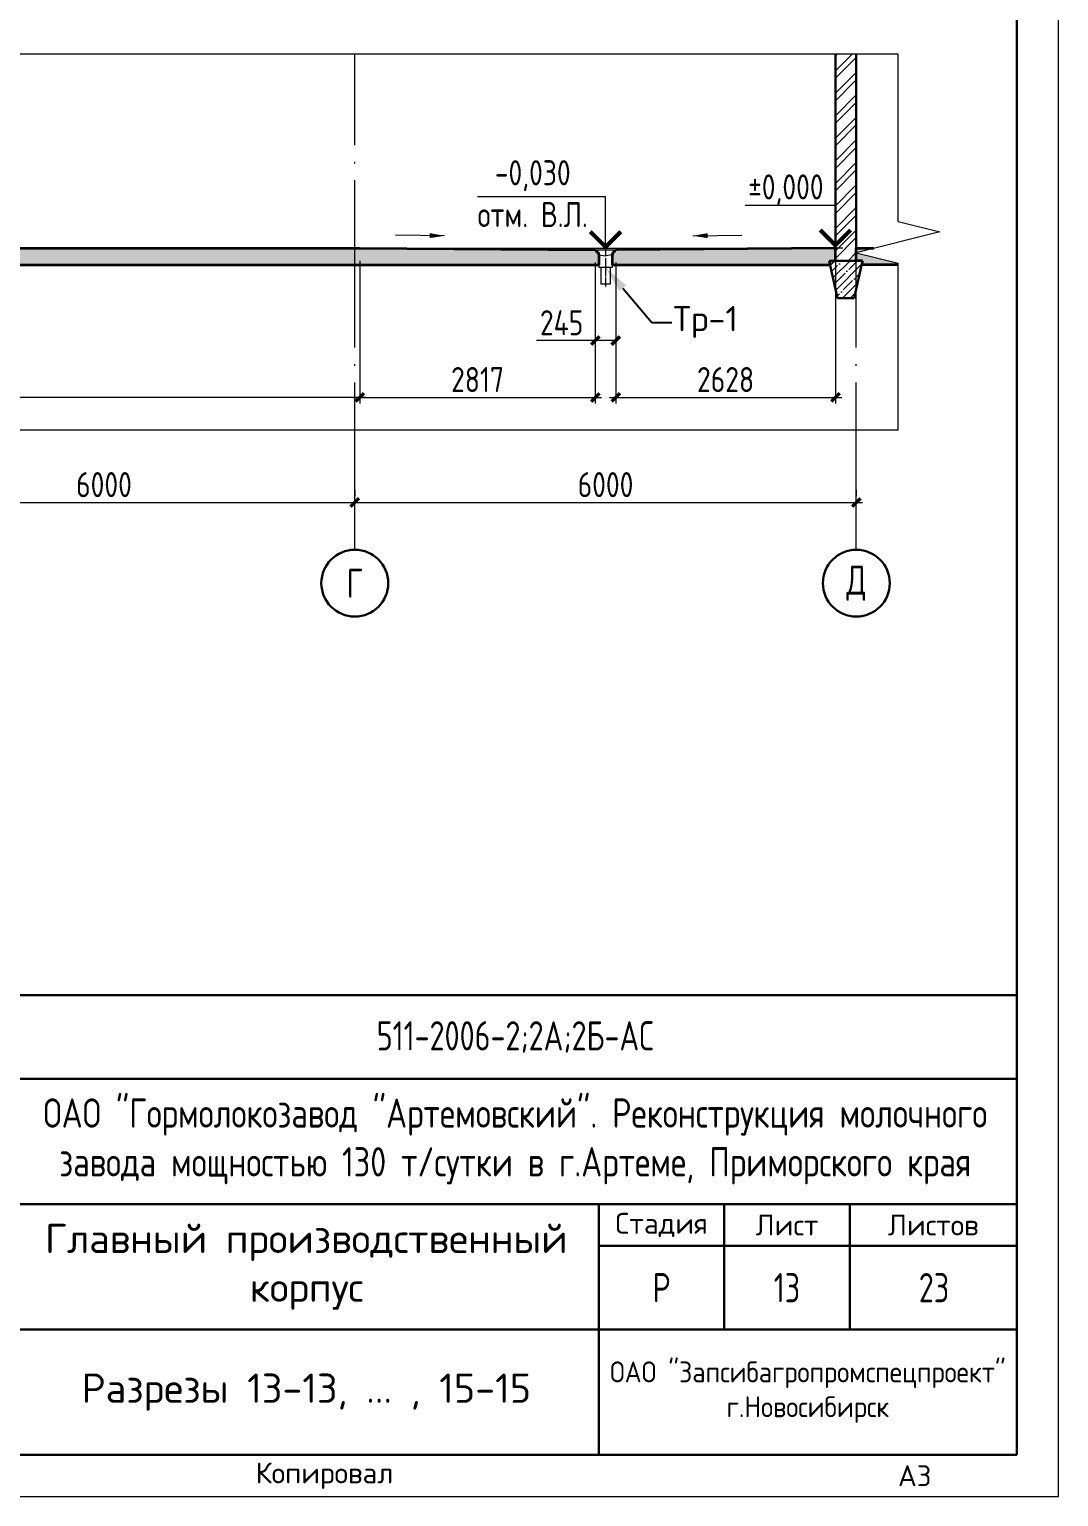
# Model space of a CAD drawing. Extents: x -965262 to 1142518, y -357520 to 71675.
# Drawn here: x 304954 to 317268, y -240088 to -222533 of the extents above; entities that cross this region are included whole.
import ezdxf
from ezdxf import colors
from ezdxf.entities.mleader import LeaderData, LeaderLine
from ezdxf.math import Vec2, Vec3

# ---------------------------------------------------------------- set-up
doc = ezdxf.new("R2010")
doc.units = 0
doc.header["$LTSCALE"] = 10
doc.linetypes.add('DOTE', pattern=[2.42, 2, -0.2, 0.02, -0.2])
doc.layers.get('0').update_dxf_attribs({"linetype": 'CONTINUOUS', "lineweight": 30})
doc.layers.get('Defpoints').update_dxf_attribs({"linetype": 'CONTINUOUS'})
doc.layers.add('DOTE', color=7, linetype='DOTE', lineweight=9)
doc.layers.add('полы', color=3, linetype='CONTINUOUS', lineweight=35)
doc.styles.add('GOST 2.304', font='isocpeur.ttf', dxfattribs={"width": 0.75, "height": 250})
doc.styles.get("Standard").update_dxf_attribs({"font": 'isocpeur.ttf', "height": 300})
doc.styles.add('ГОСТ 2м', font='isocpeur.ttf', dxfattribs={"width": 0.8, "height": 250})
doc.dimstyles.new('ГОСТ 2м', dxfattribs={"dimtxt": 250, "dimasz": 100, "dimexe": 75, "dimexo": 150, "dimgap": 62.5, "dimtad": 1, "dimdec": 0, "dimtxsty": 'ГОСТ 2м', "dimblk": 'ARCHTICK', "dimcen": 150, "dimdle": 75, "dimclrd": 256, "dimclre": 256, "dimclrt": 256, "dimadec": 0, "dimazin": 0, "dimtfac": 1, "dimtdec": 0, "dimtmove": 0, "dimatfit": 3, "dimldrblk": 'OBLIQUE', "dimfxl": 1, "dimlwd": 15, "dimlwe": 15, "dimarcsym": 0})

# ---------------------------------------------------------------- blocks, each defined once
blk = doc.blocks.new('_ArchTick')
at = {"color": 0, "linetype": 'ByBlock', "lineweight": 0, "const_width": 0.4}
blk.add_lwpolyline([(-0.5, -0.5), (0.5, 0.5)], dxfattribs=at)
blk = doc.blocks.new('*D1703')
at = {"lineweight": 15, "ltscale": 100, "transparency": 16777216}
for p, q in [((308772, -228193), (314922, -228193)), ((308847, -228043), (308847, -228118)), ((314847, -228043), (314847, -228118))]:
    blk.add_line(p, q, dxfattribs=at)
at = {"layer": 'Defpoints', "color": 0, "lineweight": 15, "ltscale": 100, "transparency": 16777216}
for p in [(308847, -228193), (314847, -228193), (314847, -228193)]:
    blk.add_point(p, dxfattribs=at)
at = {"lineweight": 15, "ltscale": 100, "transparency": 16777216, "xscale": 100, "yscale": 100, "zscale": 100, "rotation": 180}
blk.add_blockref('_ArchTick', (308847, -228193), dxfattribs=at)
at = {"lineweight": 15, "ltscale": 100, "transparency": 16777216, "xscale": 100, "yscale": 100, "zscale": 100}
blk.add_blockref('_ArchTick', (314847, -228193), dxfattribs=at)
at = {"lineweight": 15, "ltscale": 100, "transparency": 16777216, "insert": (311847, -227980), "char_height": 250, "attachment_point": 5, "style": 'ГОСТ 2м'}
blk.add_mtext('{\\H1.2x;6000}', dxfattribs=at)
blk = doc.blocks.new('_Oblique')
at = {"color": 0, "linetype": 'ByBlock', "lineweight": -2}
blk.add_line((-0.5, -0.5), (0.5, 0.5), dxfattribs=at)
blk = doc.blocks.new('*D1704')
at = {"lineweight": 15, "ltscale": 100, "transparency": 16777216}
for p, q in [((302772, -228193), (308922, -228193)), ((302847, -228043), (302847, -228118)), ((308847, -228043), (308847, -228118))]:
    blk.add_line(p, q, dxfattribs=at)
at = {"layer": 'Defpoints', "color": 0, "lineweight": 15, "ltscale": 100, "transparency": 16777216}
for p in [(302847, -228193), (308847, -228193), (308847, -228193)]:
    blk.add_point(p, dxfattribs=at)
at = {"lineweight": 15, "ltscale": 100, "transparency": 16777216, "xscale": 100, "yscale": 100, "zscale": 100, "rotation": 180}
blk.add_blockref('_ArchTick', (302847, -228193), dxfattribs=at)
at = {"lineweight": 15, "ltscale": 100, "transparency": 16777216, "xscale": 100, "yscale": 100, "zscale": 100}
blk.add_blockref('_ArchTick', (308847, -228193), dxfattribs=at)
at = {"lineweight": 15, "ltscale": 100, "transparency": 16777216, "insert": (305847, -227980), "char_height": 250, "attachment_point": 5, "style": 'ГОСТ 2м'}
blk.add_mtext('{\\H1.2x;6000}', dxfattribs=at)
blk = doc.blocks.new('*D1708')
at = {"lineweight": 15, "ltscale": 50, "transparency": 16777216}
for p, q in [((308908, -225301), (308908, -227011)), ((311725, -225321), (311725, -227011)), ((308833, -226936), (311800, -226936))]:
    blk.add_line(p, q, dxfattribs=at)
at = {"layer": 'Defpoints', "color": 0, "lineweight": 15, "ltscale": 50, "transparency": 16777216}
for p in [(308908, -225151), (311725, -225171), (311725, -226936)]:
    blk.add_point(p, dxfattribs=at)
at = {"lineweight": 15, "ltscale": 50, "transparency": 16777216, "xscale": 100, "yscale": 100, "zscale": 100, "rotation": 180}
blk.add_blockref('_ArchTick', (308908, -226936), dxfattribs=at)
at = {"lineweight": 15, "ltscale": 50, "transparency": 16777216, "xscale": 100, "yscale": 100, "zscale": 100}
blk.add_blockref('_ArchTick', (311725, -226936), dxfattribs=at)
at = {"lineweight": 15, "ltscale": 50, "transparency": 16777216, "insert": (310316, -226723), "char_height": 250, "attachment_point": 5, "style": 'ГОСТ 2м'}
blk.add_mtext('{\\H1.2x;2817}', dxfattribs=at)
blk = doc.blocks.new('*D1709')
at = {"lineweight": 15, "ltscale": 50, "transparency": 16777216}
for p, q in [((311725, -225321), (311725, -226331)), ((311970, -225321), (311970, -226331)), ((311725, -226256), (311020, -226256)), ((311970, -226256), (311650, -226256))]:
    blk.add_line(p, q, dxfattribs=at)
at = {"layer": 'Defpoints', "color": 0, "lineweight": 15, "ltscale": 50, "transparency": 16777216}
for p in [(311725, -225171), (311970, -225171), (311970, -226256)]:
    blk.add_point(p, dxfattribs=at)
at = {"lineweight": 15, "ltscale": 50, "transparency": 16777216, "xscale": 100, "yscale": 100, "zscale": 100, "rotation": 180}
blk.add_blockref('_ArchTick', (311725, -226256), dxfattribs=at)
at = {"lineweight": 15, "ltscale": 50, "transparency": 16777216, "xscale": 100, "yscale": 100, "zscale": 100}
blk.add_blockref('_ArchTick', (311970, -226256), dxfattribs=at)
at = {"lineweight": 15, "ltscale": 50, "transparency": 16777216, "insert": (311322, -226043), "char_height": 250, "attachment_point": 5, "style": 'ГОСТ 2м'}
blk.add_mtext('{\\H1.2x;245}', dxfattribs=at)
blk = doc.blocks.new('*D1710')
at = {"lineweight": 15, "ltscale": 50, "transparency": 16777216}
for p, q in [((311970, -225321), (311970, -227011)), ((314597, -225301), (314597, -227011)), ((311895, -226936), (314672, -226936))]:
    blk.add_line(p, q, dxfattribs=at)
at = {"layer": 'Defpoints', "color": 0, "lineweight": 15, "ltscale": 50, "transparency": 16777216}
for p in [(311970, -225171), (314597, -225151), (314597, -226936)]:
    blk.add_point(p, dxfattribs=at)
at = {"lineweight": 15, "ltscale": 50, "transparency": 16777216, "xscale": 100, "yscale": 100, "zscale": 100, "rotation": 180}
blk.add_blockref('_ArchTick', (311970, -226936), dxfattribs=at)
at = {"lineweight": 15, "ltscale": 50, "transparency": 16777216, "xscale": 100, "yscale": 100, "zscale": 100}
blk.add_blockref('_ArchTick', (314597, -226936), dxfattribs=at)
at = {"lineweight": 15, "ltscale": 50, "transparency": 16777216, "insert": (313283, -226723), "char_height": 250, "attachment_point": 5, "style": 'ГОСТ 2м'}
blk.add_mtext('{\\H1.2x;2628}', dxfattribs=at)
blk = doc.blocks.new('ФБ')
at = {"lineweight": 15, "ltscale": 50}
h = blk.add_hatch(dxfattribs=at)
h.set_pattern_fill('ANSI35', color=2, scale=20, style=0)
h.paths.add_polyline_path([(5649, 554), (5249, 554), (5349, 104), (5549, 104)])
at = {"color": 2, "ltscale": 50}
for p, q in [((5249, 554), (5649, 554)), ((5349, 104), (5249, 554)), ((5549, 104), (5649, 554)), ((5349, 104), (5549, 104))]:
    blk.add_line(p, q, dxfattribs=at)
blk = doc.blocks.new('*D1717')
at = {"lineweight": 15, "ltscale": 50, "transparency": 16777216}
for p, q in [((297708, -225301), (297708, -227011)), ((308908, -225301), (308908, -227011)), ((308983, -226936), (297633, -226936))]:
    blk.add_line(p, q, dxfattribs=at)
at = {"layer": 'Defpoints', "color": 0, "lineweight": 15, "ltscale": 50, "transparency": 16777216}
for p in [(297708, -225151), (308908, -225151), (297708, -226936)]:
    blk.add_point(p, dxfattribs=at)
at = {"lineweight": 15, "ltscale": 50, "transparency": 16777216, "xscale": 100, "yscale": 100, "zscale": 100, "rotation": 180}
blk.add_blockref('_ArchTick', (297708, -226936), dxfattribs=at)
at = {"lineweight": 15, "ltscale": 50, "transparency": 16777216, "xscale": 100, "yscale": 100, "zscale": 100}
blk.add_blockref('_ArchTick', (308908, -226936), dxfattribs=at)
at = {"lineweight": 15, "ltscale": 50, "transparency": 16777216, "insert": (303308, -226723), "char_height": 250, "attachment_point": 5, "style": 'ГОСТ 2м'}
blk.add_mtext('{\\H1.2x;11200}', dxfattribs=at)

msp = doc.modelspace()

# ---------------------------------------------------------------- hatches: boundary and pattern name
at = {"lineweight": 15, "ltscale": 50}
h = msp.add_hatch(dxfattribs=at)
h.set_pattern_fill('ANSI32', color=256, scale=20, style=0)
h.set_pattern_definition([(45, (1195118.83, -1253684.94), (-134.703842, 134.703842), []), (45, (1195208.63, -1253684.94), (-134.703842, 134.703842), [])])
h.paths.add_polyline_path([(314847.1, -222829.9), (314597.1, -222829.9), (314597.1, -223830.2), (314847.1, -223830.2)])
h.paths.add_polyline_path([(314847.1, -223830.2), (314597.1, -223830.2), (314597.1, -225301.1), (314847.1, -225301.1)])
at = {"lineweight": 15}
h = msp.add_hatch(dxfattribs=at)
h.set_pattern_fill('ANSI35', color=3, scale=40)
h.set_pattern_definition([(45, (-2741135.43, -41378.45), (-179.605122, 179.605122), []), (45, (-2740955.82, -41378.45), (-179.605122, 179.605122), [317.5, -63.5, 0, -63.5])])
h.paths.add_polyline_path([(315055.5, -225152.7), (314847.1, -225151.1), (314847.1, -225204.8)])
h.paths.add_polyline_path([(279537.1, -225301.1), (279537.1, -225151.1), (283122.5, -225151.1), (285677, -225171.1), (285677, -225181.1), (285694.5, -225181.1), (285694.5, -225201.1), (285714.5, -225201.1), (285714.5, -225231.1), (285719.5, -225231.7), (285719.5, -225351.1), (279837.1, -225351.1), (279837.1, -225301.1), (279537.1, -225301.1)])
h.paths.add_polyline_path([(285879.5, -225351.1), (285879.5, -225231.7), (285884.5, -225231.1), (285884.5, -225201.1), (285904.5, -225201.1), (285904.5, -225181.1), (285922, -225181.1), (285922, -225171.1), (288621.5, -225151.1), (289971, -225171.1), (289971, -225181.1), (289988.5, -225181.1), (289988.5, -225201.1), (290008.5, -225201.1), (290008.5, -225231.1), (290013.5, -225231.7), (290013.5, -225351.1), (285879.5, -225351.1)])
h.paths.add_polyline_path([(290173.5, -225351.1), (290173.5, -225231.7), (290178.5, -225231.1), (290178.5, -225201.1), (290198.5, -225201.1), (290198.5, -225181.1), (290216, -225181.1), (290216, -225171.1), (291657.5, -225151.1), (291657.5, -225351.1)])
h.paths.add_polyline_path([(297707.5, -225351.1), (297707.5, -225151.1), (308907.5, -225151.1), (311724.6, -225171.1), (311724.6, -225181.1), (311742.1, -225181.1), (311742.1, -225201.1), (311762.1, -225201.1), (311762.1, -225231.1), (311767.1, -225231.7), (311767.1, -225351.1)])
h.paths.add_polyline_path([(311927.1, -225351.1), (311927.1, -225231.7), (311932.1, -225231.1), (311932.1, -225201.1), (311952.1, -225201.1), (311952.1, -225181.1), (311969.6, -225181.1), (311969.6, -225171.1), (314597.1, -225151.1), (314597.1, -225301.1), (314522.1, -225301.1), (314533.2, -225351.1), (311927.1, -225351.1)])
h.paths.add_polyline_path([(314911, -225351.1), (314922.1, -225301.1), (314847.1, -225301.1), (314847.1, -225205), (315346.6, -225329.9), (315346.6, -225351.1), (314911, -225351.1)])

# ---------------------------------------------------------------- linework, layer by layer
at = {"color": 5, "lineweight": 15, "ltscale": 50}
for p, q in [((315346.6, -222829.9, 5394.8), (297345.5, -222829.9, 5394.8)), ((315346.6, -224829.9, 5394.8), (315346.6, -222829.9, 5394.8)), ((315346.6, -227329.9, 5394.8), (315346.6, -225329.9, 5394.8)), ((315346.6, -227329.9, 5394.8), (297345.5, -227329.9, 5394.8))]:
    msp.add_line(p, q, dxfattribs=at)
at = {"ltscale": 50}
for p, q in [((314597.1, -222829.9, 5394.8), (314597.1, -225301.1, 5394.8)), ((314847.1, -222829.9, 5394.8), (314847.1, -225301.1, 5394.8))]:
    msp.add_line(p, q, dxfattribs=at)
at = {"lineweight": 15, "ltscale": 0.3}
for p, q in [((310313.5, -224531.5, 5394.8), (311847.1, -224531.5, 5394.8)), ((313516.6, -224638, 5394.8), (314597.1, -224638, 5394.8))]:
    msp.add_line(p, q, dxfattribs=at)
at = {"lineweight": 15}
for p, q in [((311847.1, -225171.1, 5394.8), (311847.1, -224531.5, 5394.8)), ((314597.1, -225151.1, 5394.8), (314597.1, -224638, 5394.8)), ((311767.1, -225231.7, 5394.8), (311767.1, -225381.7, 5394.8)), ((311927.1, -225381.7, 5394.8), (311767.1, -225381.7, 5394.8)), ((311792.1, -225381.7, 5394.8), (311792.1, -225581.7, 5394.8)), ((311902.1, -225381.7, 5394.8), (311902.1, -225581.7, 5394.8)), ((311927.1, -225231.7, 5394.8), (311927.1, -225381.7, 5394.8)), ((311902.1, -225581.7, 5394.8), (311792.1, -225581.7, 5394.8))]:
    msp.add_line(p, q, dxfattribs=at)
at = {"lineweight": 15, "ltscale": 50}
for p, q in [((309922.2, -225002.7, 5394.8), (309334.2, -224995.9, 5394.8)), ((312889.7, -225003.2, 5394.8), (313477.7, -224995.9, 5394.8)), ((311724.6, -225171.1, 5394.8), (311724.6, -225181.1, 5394.8)), ((311742.1, -225181.1, 5394.8), (311742.1, -225201.1, 5394.8)), ((311762.1, -225201.1, 5394.8), (311762.1, -225231.1, 5394.8)), ((311932.1, -225201.1, 5394.8), (311932.1, -225231.1, 5394.8)), ((311952.1, -225181.1, 5394.8), (311952.1, -225201.1, 5394.8)), ((311969.6, -225171.1, 5394.8), (311969.6, -225181.1, 5394.8))]:
    msp.add_line(p, q, dxfattribs=at)
at = {"lineweight": 15, "ltscale": 10}
for p, q in [((311724.6, -225181.1, 5394.8), (311742.1, -225181.1, 5394.8)), ((311742.1, -225201.1, 5394.8), (311762.1, -225201.1, 5394.8)), ((311952.1, -225201.1, 5394.8), (311932.1, -225201.1, 5394.8)), ((311952.1, -225181.1, 5394.8), (311969.6, -225181.1, 5394.8))]:
    msp.add_line(p, q, dxfattribs=at)
at = {"lineweight": 15, "ltscale": 100, "extrusion": (0, 1, 0)}
msp.add_line((314684.5, -225151.1, 5394.8), (314493.2, -225151.1, 5394.8), dxfattribs=at)
at = {"lineweight": 15, "ltscale": 2.5}
for p in [(311762.1, -225231.1, 5394.8), (311932.1, -225231.1, 5394.8)]:
    msp.add_line(p, (311847.1, -225241.1, 5394.8), dxfattribs=at)
for p, q in [((298267.6, -234087.8, 9801.8), (316767.6, -234087.8, 9801.8)), ((304767.6, -235087.8, 9801.8), (316767.6, -235087.8, 9801.8)), ((298267.6, -236587.8, 9801.8), (316767.6, -236587.8, 9801.8)), ((311767.6, -239587.8, 9801.8), (311767.6, -236587.8, 9801.8)), ((311767.6, -236587.8, 9801.8), (311767.6, -239587.8, 9801.8)), ((313267.6, -236587.8, 9801.8), (313267.6, -238087.8, 9801.8)), ((314767.6, -236587.8, 9801.8), (314767.6, -238087.8, 9801.8)), ((311767.6, -237087.8, 9801.8), (316767.6, -237087.8, 9801.8)), ((304767.6, -238087.8, 9801.8), (316767.6, -238087.8, 9801.8))]:
    msp.add_line(p, q)
at = {"ltscale": 100}
for p, q in [((316767.6, -239587.8, 9801.8), (316767.6, -234087.8, 9801.8)), ((298267.6, -239587.8, 9801.8), (316767.6, -239587.8, 9801.8))]:
    msp.add_line(p, q, dxfattribs=at)
at = {"lineweight": 15, "elevation": 9801.8}
msp.add_lwpolyline([(317267.6, -240087.8), (317267.6, -210387.8), (275267.6, -210387.8), (275267.6, -240087.8)], close=True, dxfattribs=at)
at = {"elevation": 9801.8}
for points in [[(316767.6, -239587.8), (316767.6, -210887.8), (277267.6, -210887.8), (277267.6, -239587.8)], [(316767.6, -239587.8), (298267.6, -239587.8), (298267.6, -234087.8), (316767.6, -234087.8)]]:
    msp.add_lwpolyline(points, close=True, dxfattribs=at)
at = {"color": 5, "lineweight": 15, "ltscale": 10, "elevation": 5394.8}
for points in [[(315346.6, -224829.9), (315846.6, -224954.9)], [(315846.6, -224954.9), (314846.6, -225204.9)], [(314846.6, -225204.9), (315346.6, -225329.9)]]:
    msp.add_lwpolyline(points, dxfattribs=at)
at = {"lineweight": 15, "const_width": 50, "elevation": 5394.8}
for points in [[(311664.8, -224953.4), (311847.1, -225135.7), (312029.4, -224953.4)], [(314779.4, -224933.4), (314597.1, -225115.7), (314414.8, -224933.4)]]:
    msp.add_lwpolyline(points, dxfattribs=at)
at = {"lineweight": 15, "ltscale": 100, "extrusion": (0, 1, 0), "elevation": -225171.1}
msp.add_lwpolyline([(-311724.6, 5394.8), (-311969.6, 5394.8)], dxfattribs=at)
at = {"lineweight": 15, "ltscale": 50}
for points in [[(309741.9, -225030.6, 5394.8), (309742.6, -224970.6, 5394.8), (309922.2, -225002.7, 5394.8)], [(313070.1, -225031, 5394.8), (313069.3, -224971, 5394.8), (312889.7, -225003.2, 5394.8)]]:
    msp.add_solid(points, dxfattribs=at)
at = {"layer": 'DOTE', "ltscale": 100}
for p, q in [((308847.1, -228759.1, 5394.8), (308847.1, -222829.9, 5394.8)), ((314847.1, -228759.1, 5394.8), (314847.1, -222829.9, 5394.8))]:
    msp.add_line(p, q, dxfattribs=at)
at = {"layer": 'DOTE', "ltscale": 5}
msp.add_line((311847.1, -225147.8, 5394.8), (311847.1, -225621.4, 5394.8), dxfattribs=at)
at = {"layer": 'DOTE', "linetype": 'Continuous', "lineweight": 30}
for centre in [(308847.1, -229159.1, 5394.8), (314847.1, -229159.1, 5394.8)]:
    msp.add_circle(centre, 400, dxfattribs=at)
at = {"layer": 'полы', "ltscale": 50}
for p, q in [((297707.5, -225151.1, 5394.8), (308907.5, -225151.1, 5394.8)), ((308907.5, -225151.1, 5394.8), (311724.6, -225171.1, 5394.8)), ((311724.6, -225171.1, 5394.8), (311724.6, -225181.1, 5394.8)), ((311724.6, -225181.1, 5394.8), (311742.1, -225181.1, 5394.8)), ((311742.1, -225181.1, 5394.8), (311742.1, -225201.1, 5394.8)), ((311742.1, -225201.1, 5394.8), (311762.1, -225201.1, 5394.8)), ((311762.1, -225201.1, 5394.8), (311762.1, -225231.1, 5394.8)), ((311952.1, -225201.1, 5394.8), (311932.1, -225201.1, 5394.8)), ((311932.1, -225201.1, 5394.8), (311932.1, -225231.1, 5394.8)), ((311969.6, -225181.1, 5394.8), (311952.1, -225181.1, 5394.8)), ((311952.1, -225181.1, 5394.8), (311952.1, -225201.1, 5394.8)), ((314597.1, -225151.1, 5394.8), (311969.6, -225171.1, 5394.8)), ((311969.6, -225171.1, 5394.8), (311969.6, -225181.1, 5394.8)), ((314597.1, -225301.1, 5394.8), (314597.1, -225151.1, 5394.8)), ((314847.1, -225151.1, 5394.8), (315055.5, -225152.7, 5394.8)), ((314847.1, -225301.1, 5394.8), (314847.1, -225151.1, 5394.8)), ((297707.5, -225351.1, 13407.4), (311767.1, -225351.1, 5394.8)), ((311762.1, -225231.1, 5394.8), (311767.1, -225231.7, 5394.8)), ((311767.1, -225231.7, 5394.8), (311767.1, -225351.1, 5394.8)), ((311932.1, -225231.1, 5394.8), (311927.1, -225231.7, 5394.8)), ((311927.1, -225231.7, 5394.8), (311927.1, -225351.1, 5394.8)), ((311927.1, -225351.1, 5394.8), (314533.2, -225351.1, 8654.6)), ((314522.1, -225301.1, 5394.8), (314533.2, -225351.1, 8654.6)), ((314522.1, -225301.1, 5394.8), (314597.1, -225301.1, 5394.8)), ((314922.1, -225301.1, 5394.8), (314847.1, -225301.1, 5394.8)), ((314922.1, -225301.1, 5394.8), (314911, -225351.1, 8654.6)), ((315346.6, -225351.1, 8109.7), (314911, -225351.1, 8654.6))]:
    msp.add_line(p, q, dxfattribs=at)
at = {"layer": 'полы', "lineweight": 0, "ltscale": 50}
msp.add_line((308907.5, -225151.1, 5394.8), (314597.1, -225151.1, 5394.8), dxfattribs=at)

# ---------------------------------------------------------------- block references
msp.add_blockref('ФБ', (309273.2, -225854.9, 5394.8))

# ---------------------------------------------------------------- texts
at = {"char_height": 300, "attachment_point": 5, "style": 'GOST 2.304'}
for s, insert, width in [('{\\W0.8;-0,030\\Pотм. В.Л.}', (310976.3, -224498.6, 5394.8), 1670.673), ('{\\W0.8;%%P0,000}', (314004.2, -224453.3, 5394.8), 1200)]:
    msp.add_mtext(s, dxfattribs=dict(at, insert=insert, width=width))
at = {"color": 0, "insert": (310767.6, -234587.8, 9801.8), "char_height": 350, "attachment_point": 5, "style": 'GOST 2.304'}
msp.add_mtext_dynamic_manual_height_columns('511-2006-2;2А;2Б-АС', width=12000, gutter_width=1500, heights=[0], dxfattribs=at)
at = {"ltscale": 10, "attachment_point": 5, "style": 'GOST 2.304'}
for s, insert, char_height, width in [('{\\W0.8;ОАО "Гормолокозавод "Артемовский". Реконструкция молочного завода мощностью 130 т/сутки в г.Артеме, Приморского края\\W1; }', (310767.6, -235837.8, 9801.8), 350, 12000), ('{\\W1;Главный производственный корпус}', (308267.6, -237337.8, 9801.8), 350, 7000), ('{\\W0.9;ОАО "Запсибагропромспецпроект"\\Pг.Новосибирск}', (314267.6, -238837.8, 9801.8), 250, 5000), ('{\\W1;Разрезы 13-13, ... , 15-15}', (308267.6, -238837.8, 9801.8), 350, 7000)]:
    msp.add_mtext(s, dxfattribs=dict(at, insert=insert, char_height=char_height, width=width))
at = {"style": 'GOST 2.304'}
for s, width, insert, char_height, attachment_point in [('{\\W1;Стадия}', 1500, (312517.6, -236837.8, 9801.8), 250, 5), ('{\\W1;Лист}', 1500, (314017.6, -236837.8, 9801.8), 250, 5), ('{\\W1;Листов}', 2000, (315767.6, -236837.8, 9801.8), 250, 5), ('Р', 1500, (312517.6, -237587.8, 9801.8), 350, 5), ('{\\W1; Копировал}', 4252.258, (307502.5, -239837.8, 9801.8), 250, 4), ('{\\W1;A3}', 2000, (315345.4, -239837.8, 9801.8), 250, 4)]:
    msp.add_mtext_dynamic_manual_height_columns(s, width=width, gutter_width=1500, heights=[0], dxfattribs=dict(at, insert=insert, char_height=char_height, attachment_point=attachment_point))
at = {"color": 1, "char_height": 350, "attachment_point": 5, "style": 'GOST 2.304'}
for s, insert in [('{\\C256;13}', (314017.6, -237587.8, 9801.8)), ('{\\C256;23}', (315776.6, -237587.8, 9801.8))]:
    msp.add_mtext_dynamic_manual_height_columns(s, width=1500, gutter_width=1500, heights=[0], dxfattribs=dict(at, insert=insert))
at = {"layer": 'DOTE', "linetype": 'Continuous', "lineweight": 30, "ltscale": 100, "char_height": 350, "width": 800, "attachment_point": 5, "style": 'GOST 2.304'}
for s, insert in [('Г', (308847.1, -229159.1, 5394.8)), ('Д', (314847.1, -229159.1, 5394.8))]:
    msp.add_mtext(s, dxfattribs=dict(at, insert=insert))

# ---------------------------------------------------------------- dimensions: what is measured, and where the dimension line sits
at = {"lineweight": 15, "ltscale": 50}
for base, p1, p2, picture, middle in [((297707.5, -226935.6, 5394.8), (308907.5, -225151.1, 5394.8), (297707.5, -225151.1, 5394.8), '*D1717', (303307.5, -226723.1, 5394.8)), ((311724.6, -226935.6, 5394.8), (308907.5, -225151.1, 5394.8), (311724.6, -225171.1, 5394.8), '*D1708', (310316.1, -226723.1, 5394.8)), ((314597.10438, -226935.57308, 5394.78601), (311969.60437, -225171.08849, 5394.78601), (314597.10438, -225151.08571, 5394.78601), '*D1710', (313283.35437, -226723.07308, 5394.78601))]:
    dim = msp.add_linear_dim(base=base, p1=p1, p2=p2, text='{\\H1.2x;<>}', dimstyle='ГОСТ 2м', dxfattribs=at)
    dim.commit()
    dim.dimension.update_dxf_attribs({"geometry": picture, "text_midpoint": middle})
dim = msp.add_linear_dim(base=(311969.6, -226255.5, 5394.8), p1=(311724.6, -225171.1, 5394.8), p2=(311969.6, -225171.1, 5394.8), text='{\\H1.2x;<>}', dimstyle='ГОСТ 2м', dxfattribs=at)
dim.commit()
dim.dimension.update_dxf_attribs({"geometry": '*D1709', "text_midpoint": (311322.1, -226255.5, 5394.8), "dimtype": 160})
at = {"lineweight": 15, "ltscale": 100}
for base, p1, p2, picture, middle in [((308847.1, -228192.7, 5394.8), (302847.1, -228192.7, 5394.8), (308847.1, -228192.7, 5394.8), '*D1704', (305847.1, -227980.2, 5394.8)), ((314847.1, -228192.7, 5394.8), (308847.1, -228192.7, 5394.8), (314847.1, -228192.7, 5394.8), '*D1703', (311847.1, -227980.2, 5394.8))]:
    dim = msp.add_linear_dim(base=base, p1=p1, p2=p2, text='{\\H1.2x;<>}', dimstyle='ГОСТ 2м', dxfattribs=at)
    dim.commit()
    dim.dimension.update_dxf_attribs({"geometry": picture, "text_midpoint": middle})

# ---------------------------------------------------------------- leaders
at = {"color": 5, "lineweight": 15}
ml = msp.add_multileader_mtext('Standard', dxfattribs=at)
ml.set_content('Тр-1', color=5)
ml.set_leader_properties()
ml.build(insert=Vec2(0, 0))
ml.multileader.update_dxf_attribs({"has_text_frame": 1, "text_right_attachment_type": 6, "dogleg_length": 36, "arrow_head_size": 320})
ctx = ml.context
ctx.base_point, ctx.char_height, ctx.arrow_head_size, ctx.landing_gap_size, ctx.plane_origin = Vec3(312639.3, -226038.9, 15196.6), 300, 320, 16, Vec3(329175.3, -235925.7, 15196.6)
ctx.right_attachment = 6
notes = []
notes.append((ctx, [(1, (1, 1, 0), (312399, -226038.9, 15196.6), (1, 0), 240.3, [(0, [(311847.1, -225384.6, 15196.6)], 0, [])])]))
ctx.mtext.insert, ctx.mtext.width, ctx.mtext.defined_height, ctx.mtext.flow_direction = Vec3(312655.3, -225843.9, 15196.6), 307.23, 8690.9, 5
for ctx, leaders in notes:
    for number, flags, end, landing, length, lines in leaders:
        leader = LeaderData()
        leader.index, (leader.has_last_leader_line, leader.has_dogleg_vector, leader.attachment_direction) = number, flags
        leader.last_leader_point, leader.dogleg_vector, leader.dogleg_length = Vec3(end), Vec3(landing), length
        for number, points, colour, breaks in lines:
            line = LeaderLine()
            line.index, line.vertices, line.color, line.breaks = number, Vec3.list(points), colors.encode_raw_color(colour), breaks
            leader.lines.append(line)
        ctx.leaders.append(leader)

doc.saveas('drawing.dxf')
